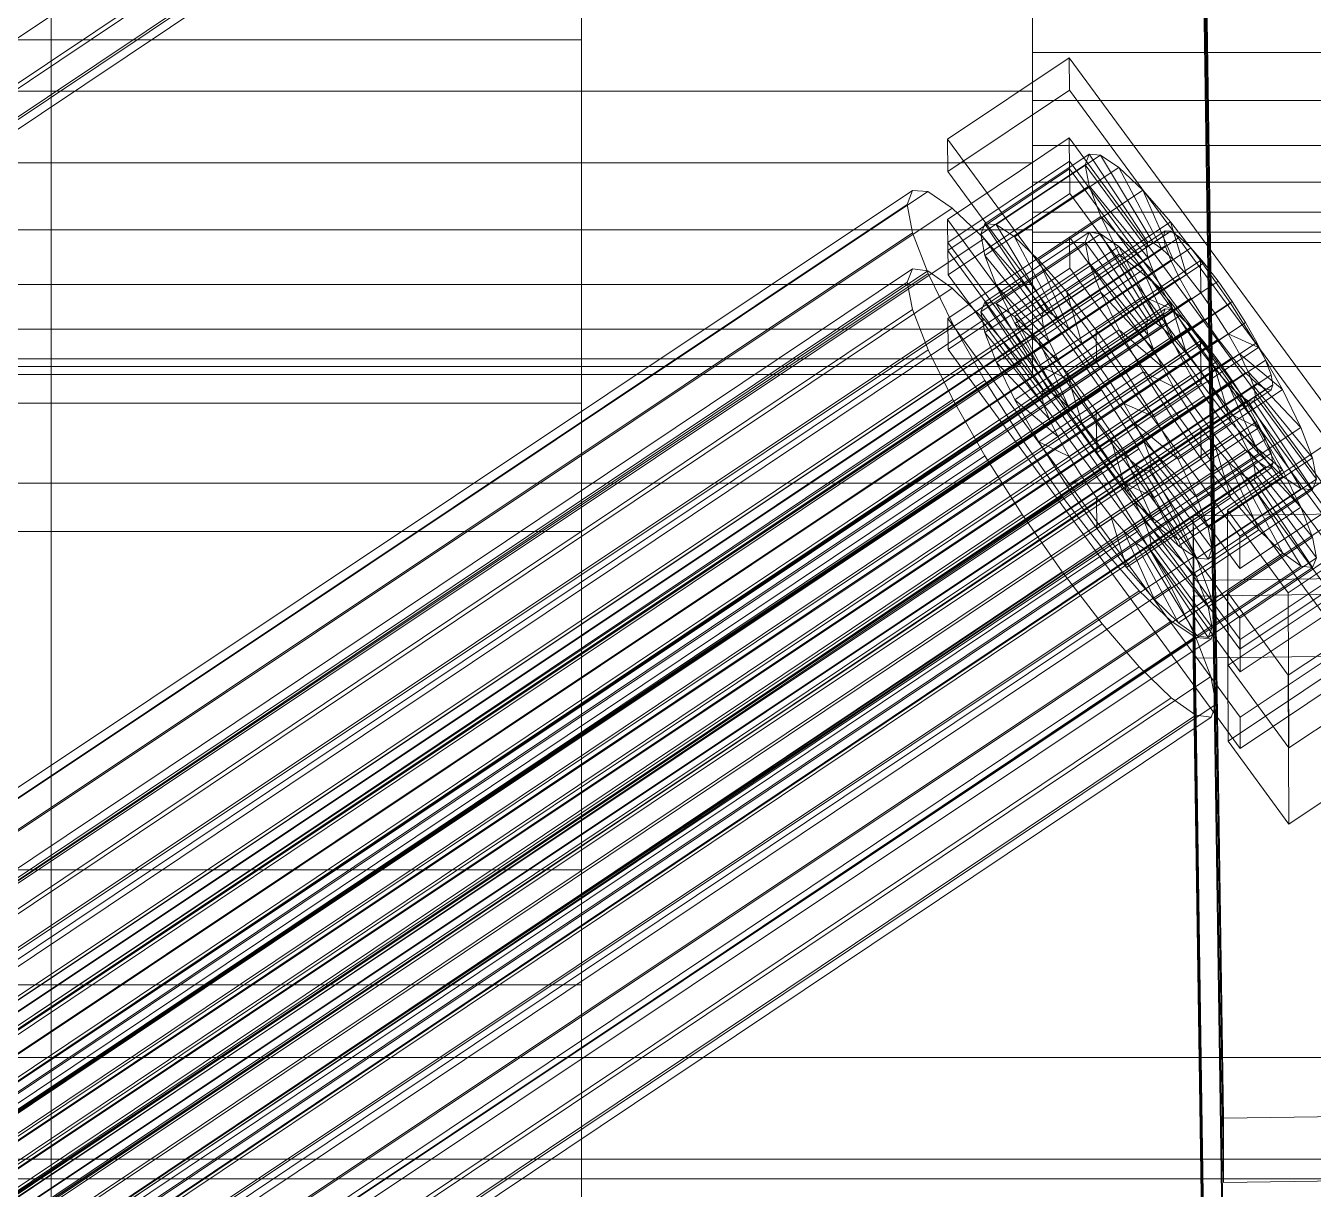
# Model space of a CAD drawing. Header units: millimetres. Extents: x -1970 to 34302, y -65268 to 6837.
# Drawn here: x 247.6 to 369, y -32919.6 to -32809.9 of the extents above; entities that cross this region are included whole.
import ezdxf

# ---------------------------------------------------------------- set-up
doc = ezdxf.new("R2010")
doc.units = ezdxf.units.MM
for name, color, linetype, lineweight in [('frontal_C01', 7, 'Continuous', 0), ('frontal_C02', 7, 'Continuous', 0), ('frontal_tolva', 7, 'Continuous', 0)]:
    doc.layers.add(name, color=color, linetype=linetype, lineweight=lineweight)

msp = doc.modelspace()

# ---------------------------------------------------------------- linework, layer by layer
at = {"layer": 'frontal_C01'}
for p, q in [((250, -35586.788), (250, -32681.31)), ((250, -32686.07), (250, -35591.549)), ((360.514, -32912.852), (357.646, -32719.852)), ((360.514, -32918.94), (357.646, -32725.94)), ((334.501, -32820.564), (345.969, -32812.911)), ((345.969, -32812.911), (345.981, -32815.954)), ((345.969, -32812.911), (373.501, -32850.354)), ((345.981, -32815.954), (334.513, -32823.608)), ((373.513, -32853.398), (345.981, -32815.954)), ((334.513, -32823.608), (334.501, -32820.564)), ((362.033, -32858.008), (334.501, -32820.564)), ((334.539, -32830.304), (346.008, -32822.651)), ((337.64, -32829.53), (347.47, -32822.97)), ((338.005, -32828.538), (347.835, -32821.978)), ((339.088, -32828.624), (348.918, -32822.064)), ((346.008, -32822.651), (346.02, -32825.695)), ((346.008, -32822.651), (373.539, -32860.094)), ((347.835, -32821.978), (347.47, -32822.97)), ((347.47, -32822.97), (353.205, -32830.77)), ((347.47, -32822.97), (347.847, -32824.971)), ((348.918, -32822.064), (347.835, -32821.978)), ((347.835, -32821.978), (353.378, -32830.301)), ((350.645, -32823.221), (348.918, -32822.064)), ((348.918, -32822.064), (353.892, -32830.341)), ((334.513, -32823.608), (362.045, -32861.051)), ((340.816, -32829.781), (350.645, -32823.221)), ((352.899, -32825.372), (350.645, -32823.221)), ((350.645, -32823.221), (354.71, -32830.89)), ((146.872, -32948.396), (331.181, -32825.398)), ((148.32, -32948.511), (332.629, -32825.513)), ((331.181, -32825.398), (330.692, -32826.724)), ((332.629, -32825.513), (331.181, -32825.398)), ((334.938, -32827.06), (332.629, -32825.513)), ((338.017, -32831.531), (347.847, -32824.971)), ((343.069, -32831.932), (352.899, -32825.372)), ((347.847, -32824.971), (353.384, -32831.719)), ((347.847, -32824.971), (348.941, -32827.847)), ((355.525, -32828.369), (352.899, -32825.372)), ((352.899, -32825.372), (355.777, -32831.908)), ((146.383, -32949.722), (330.692, -32826.724)), ((330.692, -32826.724), (331.197, -32829.4)), ((346.02, -32825.695), (334.551, -32833.348)), ((373.551, -32863.138), (346.02, -32825.695)), ((150.629, -32950.058), (334.938, -32827.06)), ((337.95, -32829.935), (334.938, -32827.06)), ((339.111, -32834.407), (348.941, -32827.847)), ((348.941, -32827.847), (353.902, -32833.081)), ((348.941, -32827.847), (350.678, -32831.4)), ((337.64, -32829.53), (338.005, -32828.538)), ((343.549, -32836.86), (338.005, -32828.538)), ((338.005, -32828.538), (339.088, -32828.624)), ((344.062, -32836.901), (339.088, -32828.624)), ((339.088, -32828.624), (340.816, -32829.781)), ((345.695, -32834.929), (355.525, -32828.369)), ((358.345, -32832.008), (355.525, -32828.369)), ((355.525, -32828.369), (357.021, -32833.328)), ((141.045, -32972.355), (354.844, -32829.677)), ((141.218, -32971.885), (355.017, -32829.207)), ((141.731, -32971.926), (355.53, -32829.248)), ((142.549, -32972.474), (356.348, -32829.796)), ((146.887, -32952.398), (331.197, -32829.4)), ((153.641, -32952.933), (337.95, -32829.935)), ((331.197, -32829.4), (332.659, -32833.244)), ((334.551, -32833.348), (334.539, -32830.304)), ((362.071, -32867.748), (334.539, -32830.304)), ((343.376, -32837.33), (337.64, -32829.53)), ((338.017, -32831.531), (337.64, -32829.53)), ((341.461, -32833.942), (337.95, -32829.935)), ((344.88, -32837.45), (340.816, -32829.781)), ((340.816, -32829.781), (343.069, -32831.932)), ((353.378, -32830.301), (343.549, -32836.86)), ((353.892, -32830.341), (344.062, -32836.901)), ((353.205, -32830.77), (353.378, -32830.301)), ((353.378, -32830.301), (353.892, -32830.341)), ((353.892, -32830.341), (354.71, -32830.89)), ((355.017, -32829.207), (354.844, -32829.677)), ((354.844, -32829.677), (355.022, -32830.625)), ((355.53, -32829.248), (355.017, -32829.207)), ((356.348, -32829.796), (355.53, -32829.248)), ((357.415, -32830.815), (356.348, -32829.796)), ((141.224, -32973.303), (355.022, -32830.625)), ((143.617, -32973.493), (357.415, -32830.815)), ((343.554, -32838.278), (338.017, -32831.531)), ((339.111, -32834.407), (338.017, -32831.531)), ((340.848, -32837.96), (350.678, -32831.4)), ((353.205, -32830.77), (343.376, -32837.33)), ((354.71, -32830.89), (344.88, -32837.45)), ((350.678, -32831.4), (354.725, -32834.764)), ((350.678, -32831.4), (352.938, -32835.389)), ((353.384, -32831.719), (353.205, -32830.77)), ((354.71, -32830.89), (355.777, -32831.908)), ((355.022, -32830.625), (355.541, -32831.987)), ((358.659, -32832.235), (357.415, -32830.815)), ((141.742, -32974.665), (355.541, -32831.987)), ((144.861, -32974.912), (358.659, -32832.235)), ((345.947, -32838.468), (343.069, -32831.932)), ((343.069, -32831.932), (345.695, -32834.929)), ((353.384, -32831.719), (343.554, -32838.278)), ((355.777, -32831.908), (345.947, -32838.468)), ((358.345, -32832.008), (348.515, -32838.568)), ((353.902, -32833.081), (353.384, -32831.719)), ((355.541, -32831.987), (356.363, -32833.67)), ((355.777, -32831.908), (357.021, -32833.328)), ((358.357, -32835.052), (358.345, -32832.008)), ((361.166, -32836.041), (358.345, -32832.008)), ((359.995, -32833.958), (358.659, -32832.235)), ((142.565, -32976.348), (356.363, -32833.67)), ((359.995, -32833.958), (146.196, -32976.636)), ((148.35, -32956.242), (332.659, -32833.244)), ((157.152, -32956.94), (341.461, -32833.942)), ((332.659, -32833.244), (334.981, -32837.994)), ((334.551, -32833.348), (362.083, -32870.791)), ((345.231, -32838.806), (341.461, -32833.942)), ((353.902, -32833.081), (344.073, -32839.641)), ((357.021, -32833.328), (347.191, -32839.888)), ((354.725, -32834.764), (353.902, -32833.081)), ((356.363, -32833.67), (357.434, -32835.56)), ((357.021, -32833.328), (358.357, -32835.052)), ((361.332, -32835.869), (359.995, -32833.958)), ((344.073, -32839.641), (339.111, -32834.407)), ((340.848, -32837.96), (339.111, -32834.407)), ((354.725, -32834.764), (344.895, -32841.324)), ((347.191, -32839.888), (345.695, -32834.929)), ((345.695, -32834.929), (348.515, -32838.568)), ((348.527, -32841.612), (358.357, -32835.052)), ((355.796, -32836.653), (354.725, -32834.764)), ((358.357, -32835.052), (359.693, -32836.962)), ((143.635, -32978.238), (357.434, -32835.56)), ((147.533, -32978.547), (361.332, -32835.869)), ((343.108, -32841.949), (352.938, -32835.389)), ((351.336, -32842.601), (361.166, -32836.041)), ((352.938, -32835.389), (355.796, -32836.653)), ((352.938, -32835.389), (355.569, -32839.541)), ((357.434, -32835.56), (358.68, -32837.527)), ((361.166, -32836.041), (359.693, -32836.962)), ((363.797, -32840.193), (361.166, -32836.041)), ((362.578, -32837.836), (361.332, -32835.869)), ((144.881, -32980.205), (358.68, -32837.527)), ((343.549, -32836.86), (343.376, -32837.33)), ((343.376, -32837.33), (343.554, -32838.278)), ((344.062, -32836.901), (343.549, -32836.86)), ((344.88, -32837.45), (344.062, -32836.901)), ((345.947, -32838.468), (344.88, -32837.45)), ((355.796, -32836.653), (345.966, -32843.213)), ((359.693, -32836.962), (349.863, -32843.522)), ((357.042, -32838.62), (355.796, -32836.653)), ((358.68, -32837.527), (360.017, -32839.437)), ((359.693, -32836.962), (360.939, -32838.929)), ((148.779, -32980.514), (362.578, -32837.836)), ((150.672, -32960.992), (334.981, -32837.994)), ((345.231, -32838.806), (160.922, -32961.805)), ((334.981, -32837.994), (338.003, -32843.326)), ((344.895, -32841.324), (340.848, -32837.96)), ((343.108, -32841.949), (340.848, -32837.96)), ((343.554, -32838.278), (344.073, -32839.641)), ((349.002, -32844.198), (345.231, -32838.806)), ((347.191, -32839.888), (345.947, -32838.468)), ((357.042, -32838.62), (347.212, -32845.18)), ((348.515, -32838.568), (348.527, -32841.612)), ((348.515, -32838.568), (351.336, -32842.601)), ((355.569, -32839.541), (357.042, -32838.62)), ((358.378, -32840.53), (357.042, -32838.62)), ((363.648, -32839.725), (362.578, -32837.836)), ((146.218, -32982.115), (360.017, -32839.437)), ((149.85, -32982.403), (363.648, -32839.725)), ((344.073, -32839.641), (344.895, -32841.324)), ((345.739, -32846.101), (355.569, -32839.541)), ((348.527, -32841.612), (347.191, -32839.888)), ((360.939, -32838.929), (351.109, -32845.489)), ((355.569, -32839.541), (358.39, -32843.574)), ((360.017, -32839.437), (361.352, -32841.161)), ((363.797, -32840.193), (360.939, -32838.929)), ((360.939, -32838.929), (362.01, -32840.818)), ((364.471, -32841.408), (363.648, -32839.725)), ((147.554, -32983.839), (361.352, -32841.161)), ((358.378, -32840.53), (348.548, -32847.09)), ((362.01, -32840.818), (352.18, -32847.378)), ((353.967, -32846.753), (363.797, -32840.193)), ((358.39, -32843.574), (358.378, -32840.53)), ((359.714, -32842.254), (358.378, -32840.53)), ((361.352, -32841.161), (362.596, -32842.58)), ((366.057, -32844.182), (362.01, -32840.818)), ((362.01, -32840.818), (362.833, -32842.501)), ((366.057, -32844.182), (363.797, -32840.193)), ((150.672, -32984.086), (364.471, -32841.408)), ((345.966, -32843.213), (343.108, -32841.949)), ((345.739, -32846.101), (343.108, -32841.949)), ((344.895, -32841.324), (345.966, -32843.213)), ((349.863, -32843.522), (348.527, -32841.612)), ((359.714, -32842.254), (349.884, -32848.814)), ((362.833, -32842.501), (353.003, -32849.061)), ((361.21, -32847.213), (359.714, -32842.254)), ((360.958, -32843.674), (359.714, -32842.254)), ((367.794, -32847.735), (362.833, -32842.501)), ((362.833, -32842.501), (363.351, -32843.864)), ((364.989, -32842.77), (364.471, -32841.408)), ((148.798, -32985.258), (362.596, -32842.58)), ((149.865, -32986.277), (363.664, -32843.599)), ((151.191, -32985.448), (364.989, -32842.77)), ((151.369, -32986.396), (365.168, -32843.718)), ((153.694, -32966.324), (338.003, -32843.326)), ((338.003, -32843.326), (341.52, -32848.877)), ((345.966, -32843.213), (347.212, -32845.18)), ((348.56, -32850.134), (358.39, -32843.574)), ((349.863, -32843.522), (351.336, -32842.601)), ((351.109, -32845.489), (349.863, -32843.522)), ((360.958, -32843.674), (351.128, -32850.234)), ((351.336, -32842.601), (353.967, -32846.753)), ((358.39, -32843.574), (361.21, -32847.213)), ((363.836, -32850.21), (360.958, -32843.674)), ((362.025, -32844.692), (360.958, -32843.674)), ((362.596, -32842.58), (363.664, -32843.599)), ((363.664, -32843.599), (364.482, -32844.148)), ((365.168, -32843.718), (364.989, -32842.77)), ((364.995, -32844.188), (365.168, -32843.718)), ((150.683, -32986.825), (364.482, -32844.148)), ((151.196, -32986.866), (364.995, -32844.188)), ((164.693, -32967.196), (349.002, -32844.198)), ((352.519, -32849.749), (349.002, -32844.198)), ((362.025, -32844.692), (352.196, -32851.252)), ((363.351, -32843.864), (353.521, -32850.423)), ((363.53, -32844.812), (353.7, -32851.372)), ((356.228, -32850.742), (366.057, -32844.182)), ((366.09, -32852.361), (362.025, -32844.692)), ((362.843, -32845.241), (362.025, -32844.692)), ((368.888, -32850.611), (363.351, -32843.864)), ((363.351, -32843.864), (363.53, -32844.812)), ((363.53, -32844.812), (363.357, -32845.282)), ((369.265, -32852.613), (363.53, -32844.812)), ((364.482, -32844.148), (364.995, -32844.188)), ((367.794, -32847.735), (366.057, -32844.182)), ((347.212, -32845.18), (345.739, -32846.101)), ((348.56, -32850.134), (345.739, -32846.101)), ((347.212, -32845.18), (348.548, -32847.09)), ((352.18, -32847.378), (351.109, -32845.489)), ((351.109, -32845.489), (353.967, -32846.753)), ((362.843, -32845.241), (353.014, -32851.801)), ((363.357, -32845.282), (353.527, -32851.841)), ((367.817, -32853.518), (362.843, -32845.241)), ((363.357, -32845.282), (362.843, -32845.241)), ((368.9, -32853.604), (363.357, -32845.282)), ((348.548, -32847.09), (348.56, -32850.134)), ((348.548, -32847.09), (349.884, -32848.814)), ((351.38, -32853.773), (361.21, -32847.213)), ((353.967, -32846.753), (356.228, -32850.742)), ((361.21, -32847.213), (363.836, -32850.21)), ((353.003, -32849.061), (352.18, -32847.378)), ((352.18, -32847.378), (356.228, -32850.742)), ((357.964, -32854.295), (367.794, -32847.735)), ((360.882, -32855.534), (372.35, -32847.881)), ((368.888, -32850.611), (367.794, -32847.735)), ((157.211, -32971.875), (341.52, -32848.877)), ((168.21, -32972.747), (352.519, -32849.749)), ((341.52, -32848.877), (345.291, -32854.269)), ((349.884, -32848.814), (351.38, -32853.773)), ((349.884, -32848.814), (351.128, -32850.234)), ((355.541, -32855.081), (352.519, -32849.749)), ((353.521, -32850.423), (353.003, -32849.061)), ((353.003, -32849.061), (357.964, -32854.295)), ((351.38, -32853.773), (348.56, -32850.134)), ((351.128, -32850.234), (354.006, -32856.77)), ((351.128, -32850.234), (352.196, -32851.252)), ((353.7, -32851.372), (353.521, -32850.423)), ((353.521, -32850.423), (359.058, -32857.171)), ((354.006, -32856.77), (363.836, -32850.21)), ((356.228, -32850.742), (357.964, -32854.295)), ((359.058, -32857.171), (368.888, -32850.611)), ((373.501, -32850.354), (362.033, -32858.008)), ((363.836, -32850.21), (366.09, -32852.361)), ((369.265, -32852.613), (368.888, -32850.611)), ((352.196, -32851.252), (356.26, -32858.921)), ((352.196, -32851.252), (353.014, -32851.801)), ((353.014, -32851.801), (357.987, -32860.078)), ((353.014, -32851.801), (353.527, -32851.841)), ((353.527, -32851.841), (353.7, -32851.372)), ((353.527, -32851.841), (359.07, -32860.164)), ((353.7, -32851.372), (359.436, -32859.172)), ((356.26, -32858.921), (366.09, -32852.361)), ((359.436, -32859.172), (369.265, -32852.613)), ((362.045, -32861.051), (373.513, -32853.398)), ((366.09, -32852.361), (367.817, -32853.518)), ((368.9, -32853.604), (369.265, -32852.613)), ((160.982, -32977.267), (345.291, -32854.269)), ((345.291, -32854.269), (349.061, -32859.134)), ((354.006, -32856.77), (351.38, -32853.773)), ((357.964, -32854.295), (359.058, -32857.171)), ((357.987, -32860.078), (367.817, -32853.518)), ((359.07, -32860.164), (368.9, -32853.604)), ((367.817, -32853.518), (368.9, -32853.604)), ((171.232, -32978.08), (355.541, -32855.081)), ((357.863, -32859.831), (355.541, -32855.081)), ((357.646, -32856.09), (375.644, -32855.848)), ((360.939, -32870.144), (360.882, -32855.534)), ((366.618, -32863.335), (360.882, -32855.534)), ((378.086, -32855.682), (366.618, -32863.335)), ((356.26, -32858.921), (354.006, -32856.77)), ((357.646, -32862.178), (357.646, -32856.09)), ((360.514, -33049.09), (357.646, -32856.09)), ((359.058, -32857.171), (359.436, -32859.172)), ((362.033, -32858.008), (362.045, -32861.051)), ((164.752, -32982.132), (349.061, -32859.134)), ((349.061, -32859.134), (352.572, -32863.14)), ((357.987, -32860.078), (356.26, -32858.921)), ((359.436, -32859.172), (359.07, -32860.164)), ((173.554, -32982.83), (357.863, -32859.831)), ((359.326, -32863.675), (357.863, -32859.831)), ((359.07, -32860.164), (357.987, -32860.078)), ((373.539, -32860.094), (362.071, -32867.748)), ((375.644, -32861.935), (357.646, -32862.178)), ((168.263, -32986.138), (352.572, -32863.14)), ((352.572, -32863.14), (355.584, -32866.015)), ((360.514, -33055.178), (357.646, -32862.178)), ((372.408, -32862.491), (360.939, -32870.144)), ((362.083, -32870.791), (373.551, -32863.138)), ((175.016, -32986.674), (359.326, -32863.675)), ((359.83, -32866.352), (359.326, -32863.675)), ((366.618, -32863.335), (366.675, -32877.945)), ((171.275, -32989.013), (355.584, -32866.015)), ((175.521, -32989.35), (359.83, -32866.352)), ((355.584, -32866.015), (357.893, -32867.563)), ((359.341, -32867.677), (359.83, -32866.352)), ((173.584, -32990.561), (357.893, -32867.563)), ((175.032, -32990.675), (359.341, -32867.677)), ((357.893, -32867.563), (359.341, -32867.677)), ((362.071, -32867.748), (362.083, -32870.791)), ((360.939, -32870.144), (366.675, -32877.945)), ((366.675, -32877.945), (378.143, -32870.292)), ((-425, -32907.162), (425, -32907.162)), ((378.512, -32912.609), (360.514, -32912.852)), ((360.514, -32912.852), (360.514, -32918.94)), ((-450, -32916.727), (450, -32916.727)), ((425, -32918.593), (-425, -32918.593)), ((360.514, -32918.94), (378.512, -32918.697))]:
    msp.add_line(p, q, dxfattribs=at)
at = {"layer": 'frontal_C02'}
for p, q in [((360.514, -32926.634), (357.646, -32732.867)), ((173.554, -32860.143), (357.863, -32736.659)), ((360.514, -32932.48), (357.646, -32738.713)), ((175.016, -32863.921), (359.326, -32740.437)), ((171.275, -32865.943), (355.584, -32742.459)), ((173.584, -32867.567), (357.893, -32744.083)), ((175.521, -32866.52), (359.83, -32743.036)), ((175.032, -32867.764), (359.341, -32744.28)), ((300, -32811.201), (300, -32764.429)), ((300, -32798.677), (300, -32845.45)), ((342.5, -32816.045), (342.5, -32801.293)), ((342.5, -32802.492), (342.5, -32812.392)), ((342.5, -32816.913), (342.5, -32807.386)), ((342.5, -32808.586), (342.5, -32822.783)), ((300, -32811.201), (-300, -32811.201)), ((300, -32857.547), (300, -32811.201)), ((342.5, -32812.392), (342.5, -32821.157)), ((450.5, -32812.392), (342.5, -32812.392)), ((342.5, -32816.045), (-342.5, -32816.045)), ((342.5, -32829.107), (342.5, -32816.045)), ((342.5, -32824.617), (342.5, -32816.913)), ((450.5, -32816.913), (342.5, -32816.913)), ((334.501, -32828.131), (345.969, -32820.448)), ((345.969, -32820.448), (345.981, -32823.37)), ((345.969, -32820.448), (373.501, -32858.041)), ((342.5, -32821.157), (342.5, -32827.453)), ((450.5, -32821.157), (342.5, -32821.157)), ((342.5, -32822.783), (-342.5, -32822.783)), ((342.5, -32822.783), (342.5, -32834.264)), ((345.981, -32823.37), (334.513, -32831.054)), ((373.513, -32860.963), (345.981, -32823.37)), ((342.5, -32829.326), (342.5, -32824.617)), ((450.5, -32824.617), (342.5, -32824.617)), ((342.5, -32827.453), (342.5, -32830.322)), ((450.5, -32827.453), (342.5, -32827.453)), ((342.5, -32829.107), (-342.5, -32829.107)), ((334.513, -32831.054), (334.501, -32828.131)), ((362.033, -32865.724), (334.501, -32828.131)), ((342.5, -32838.489), (342.5, -32829.107)), ((334.539, -32837.484), (346.008, -32829.8)), ((337.64, -32836.853), (347.47, -32830.267)), ((338.005, -32835.922), (347.835, -32829.337)), ((339.088, -32836.07), (348.918, -32829.484)), ((342.5, -32830.322), (342.5, -32829.326)), ((450.5, -32829.326), (342.5, -32829.326)), ((450.5, -32830.322), (342.5, -32830.322)), ((346.008, -32829.8), (346.02, -32832.723)), ((346.008, -32829.8), (373.539, -32867.393)), ((347.835, -32829.337), (347.47, -32830.267)), ((347.47, -32830.267), (353.205, -32838.099)), ((347.47, -32830.267), (347.847, -32832.211)), ((348.918, -32829.484), (347.835, -32829.337)), ((347.835, -32829.337), (353.378, -32837.658)), ((350.645, -32830.699), (348.918, -32829.484)), ((348.918, -32829.484), (353.892, -32837.728)), ((334.513, -32831.054), (362.045, -32868.647)), ((340.816, -32837.284), (350.645, -32830.699)), ((352.899, -32832.898), (350.645, -32830.699)), ((350.645, -32830.699), (354.71, -32838.303)), ((146.872, -32956.276), (331.181, -32832.792)), ((331.181, -32832.792), (330.692, -32834.035)), ((332.629, -32832.989), (331.181, -32832.792)), ((346.02, -32832.723), (334.551, -32840.406)), ((338.017, -32838.797), (347.847, -32832.211)), ((373.551, -32870.316), (346.02, -32832.723)), ((347.847, -32832.211), (353.384, -32839.02)), ((347.847, -32832.211), (348.941, -32835.037)), ((148.32, -32956.473), (332.629, -32832.989)), ((334.938, -32834.613), (332.629, -32832.989)), ((343.069, -32839.484), (352.899, -32832.898)), ((355.525, -32835.932), (352.899, -32832.898)), ((352.899, -32832.898), (355.777, -32839.345)), ((342.5, -32834.264), (-342.5, -32834.264)), ((146.383, -32957.519), (330.692, -32834.035)), ((150.629, -32958.097), (334.938, -32834.613)), ((330.692, -32834.035), (331.197, -32836.635)), ((337.95, -32837.553), (334.938, -32834.613)), ((339.111, -32841.623), (348.941, -32835.037)), ((342.5, -32834.264), (342.5, -32841.28)), ((348.941, -32835.037), (353.902, -32840.358)), ((348.941, -32835.037), (350.678, -32838.552)), ((337.64, -32836.853), (338.005, -32835.922)), ((343.549, -32844.244), (338.005, -32835.922)), ((338.005, -32835.922), (339.088, -32836.07)), ((344.062, -32844.314), (339.088, -32836.07)), ((339.088, -32836.07), (340.816, -32837.284)), ((345.695, -32842.518), (355.525, -32835.932)), ((358.345, -32839.594), (355.525, -32835.932)), ((355.525, -32835.932), (357.021, -32840.782)), ((141.045, -32980.242), (354.844, -32837.001)), ((141.218, -32979.802), (355.017, -32836.56)), ((141.731, -32979.872), (355.53, -32836.63)), ((142.549, -32980.447), (356.348, -32837.206)), ((146.887, -32960.119), (331.197, -32836.635)), ((153.641, -32961.037), (337.95, -32837.553)), ((331.197, -32836.635), (332.659, -32840.412)), ((334.551, -32840.406), (334.539, -32837.484)), ((362.071, -32875.076), (334.539, -32837.484)), ((343.376, -32844.684), (337.64, -32836.853)), ((338.017, -32838.797), (337.64, -32836.853)), ((341.461, -32841.609), (337.95, -32837.553)), ((344.88, -32844.889), (340.816, -32837.284)), ((340.816, -32837.284), (343.069, -32839.484)), ((353.378, -32837.658), (343.549, -32844.244)), ((353.205, -32838.099), (353.378, -32837.658)), ((353.378, -32837.658), (353.892, -32837.728)), ((355.017, -32836.56), (354.844, -32837.001)), ((354.844, -32837.001), (355.022, -32837.922)), ((355.53, -32836.63), (355.017, -32836.56)), ((356.348, -32837.206), (355.53, -32836.63)), ((357.415, -32838.247), (356.348, -32837.206)), ((342.5, -32838.489), (-342.5, -32838.489)), ((141.224, -32981.163), (355.022, -32837.922)), ((143.617, -32981.489), (357.415, -32838.247)), ((343.554, -32845.605), (338.017, -32838.797)), ((339.111, -32841.623), (338.017, -32838.797)), ((340.848, -32845.138), (350.678, -32838.552)), ((342.5, -32842.764), (342.5, -32838.489)), ((353.205, -32838.099), (343.376, -32844.684)), ((353.892, -32837.728), (344.062, -32844.314)), ((354.71, -32838.303), (344.88, -32844.889)), ((350.678, -32838.552), (354.725, -32842.023)), ((350.678, -32838.552), (352.938, -32842.516)), ((353.384, -32839.02), (353.205, -32838.099)), ((353.892, -32837.728), (354.71, -32838.303)), ((354.71, -32838.303), (355.777, -32839.345)), ((355.022, -32837.922), (355.541, -32839.261)), ((358.659, -32839.685), (357.415, -32838.247)), ((141.742, -32982.502), (355.541, -32839.261)), ((144.861, -32982.926), (358.659, -32839.685)), ((345.947, -32845.931), (343.069, -32839.484)), ((343.069, -32839.484), (345.695, -32842.518)), ((353.384, -32839.02), (343.554, -32845.605)), ((355.777, -32839.345), (345.947, -32845.931)), ((358.345, -32839.594), (348.515, -32846.18)), ((353.902, -32840.358), (353.384, -32839.02)), ((355.541, -32839.261), (356.363, -32840.925)), ((355.777, -32839.345), (357.021, -32840.782)), ((358.357, -32842.517), (358.345, -32839.594)), ((361.166, -32843.635), (358.345, -32839.594)), ((359.995, -32841.419), (358.659, -32839.685)), ((342.5, -32841.28), (-342.5, -32841.28)), ((142.565, -32984.167), (356.363, -32840.925)), ((148.35, -32963.896), (332.659, -32840.412)), ((332.659, -32840.412), (334.981, -32845.111)), ((334.551, -32840.406), (362.083, -32877.999)), ((342.5, -32841.28), (342.5, -32842.764)), ((353.902, -32840.358), (344.073, -32846.944)), ((357.021, -32840.782), (347.191, -32847.368)), ((354.725, -32842.023), (353.902, -32840.358)), ((356.363, -32840.925), (357.434, -32842.803)), ((357.021, -32840.782), (358.357, -32842.517)), ((359.995, -32841.419), (146.196, -32984.661)), ((157.152, -32965.093), (341.461, -32841.609)), ((344.073, -32846.944), (339.111, -32841.623)), ((340.848, -32845.138), (339.111, -32841.623)), ((345.231, -32846.505), (341.461, -32841.609)), ((343.108, -32849.102), (352.938, -32842.516)), ((354.725, -32842.023), (344.895, -32848.609)), ((347.191, -32847.368), (345.695, -32842.518)), ((345.695, -32842.518), (348.515, -32846.18)), ((348.527, -32849.103), (358.357, -32842.517)), ((352.938, -32842.516), (355.796, -32843.901)), ((352.938, -32842.516), (355.569, -32846.66)), ((355.796, -32843.901), (354.725, -32842.023)), ((358.357, -32842.517), (359.693, -32844.431)), ((361.332, -32843.333), (359.995, -32841.419)), ((342.5, -32842.764), (-342.5, -32842.764)), ((143.635, -32986.045), (357.434, -32842.803)), ((147.533, -32986.575), (361.332, -32843.333)), ((351.336, -32850.221), (361.166, -32843.635)), ((357.434, -32842.803), (358.68, -32844.766)), ((361.166, -32843.635), (359.693, -32844.431)), ((363.797, -32847.778), (361.166, -32843.635)), ((362.578, -32845.296), (361.332, -32843.333)), ((144.881, -32988.007), (358.68, -32844.766)), ((343.549, -32844.244), (343.376, -32844.684)), ((343.376, -32844.684), (343.554, -32845.605)), ((344.062, -32844.314), (343.549, -32844.244)), ((344.88, -32844.889), (344.062, -32844.314)), ((345.947, -32845.931), (344.88, -32844.889)), ((355.796, -32843.901), (345.966, -32850.487)), ((359.693, -32844.431), (349.863, -32851.017)), ((357.042, -32845.864), (355.796, -32843.901)), ((358.68, -32844.766), (360.017, -32846.68)), ((359.693, -32844.431), (360.939, -32846.394)), ((300, -32845.45), (-300, -32845.45)), ((148.779, -32988.537), (362.578, -32845.296)), ((150.672, -32968.595), (334.981, -32845.111)), ((300, -32845.45), (300, -32889.462)), ((334.981, -32845.111), (338.003, -32850.411)), ((344.895, -32848.609), (340.848, -32845.138)), ((343.108, -32849.102), (340.848, -32845.138)), ((343.554, -32845.605), (344.073, -32846.944)), ((347.191, -32847.368), (345.947, -32845.931)), ((357.042, -32845.864), (347.212, -32852.45)), ((355.569, -32846.66), (357.042, -32845.864)), ((358.378, -32847.778), (357.042, -32845.864)), ((363.648, -32847.174), (362.578, -32845.296)), ((146.218, -32989.921), (360.017, -32846.68)), ((149.85, -32990.415), (363.648, -32847.174)), ((345.231, -32846.505), (160.922, -32969.989)), ((344.073, -32846.944), (344.895, -32848.609)), ((349.002, -32851.906), (345.231, -32846.505)), ((345.739, -32853.246), (355.569, -32846.66)), ((348.527, -32849.103), (347.191, -32847.368)), ((348.515, -32846.18), (348.527, -32849.103)), ((348.515, -32846.18), (351.336, -32850.221)), ((360.939, -32846.394), (351.109, -32852.979)), ((355.569, -32846.66), (358.39, -32850.7)), ((360.017, -32846.68), (361.352, -32848.415)), ((363.797, -32847.778), (360.939, -32846.394)), ((360.939, -32846.394), (362.01, -32848.271)), ((364.471, -32848.839), (363.648, -32847.174)), ((147.554, -32991.656), (361.352, -32848.415)), ((358.378, -32847.778), (348.548, -32854.363)), ((362.01, -32848.271), (352.18, -32854.857)), ((353.967, -32854.364), (363.797, -32847.778)), ((358.39, -32850.7), (358.378, -32847.778)), ((359.714, -32849.512), (358.378, -32847.778)), ((361.352, -32848.415), (362.596, -32849.852)), ((366.057, -32851.743), (362.01, -32848.271)), ((362.01, -32848.271), (362.833, -32849.936)), ((366.057, -32851.743), (363.797, -32847.778)), ((150.672, -32992.08), (364.471, -32848.839)), ((345.966, -32850.487), (343.108, -32849.102)), ((345.739, -32853.246), (343.108, -32849.102)), ((344.895, -32848.609), (345.966, -32850.487)), ((349.863, -32851.017), (348.527, -32849.103)), ((359.714, -32849.512), (349.884, -32856.098)), ((361.21, -32854.362), (359.714, -32849.512)), ((360.958, -32850.95), (359.714, -32849.512)), ((364.989, -32850.177), (364.471, -32848.839)), ((148.798, -32993.093), (362.596, -32849.852)), ((149.865, -32994.135), (363.664, -32850.894)), ((151.191, -32993.419), (364.989, -32850.177)), ((153.694, -32973.895), (338.003, -32850.411)), ((338.003, -32850.411), (341.52, -32855.95)), ((345.966, -32850.487), (347.212, -32852.45)), ((348.56, -32857.286), (358.39, -32850.7)), ((349.863, -32851.017), (351.336, -32850.221)), ((351.109, -32852.979), (349.863, -32851.017)), ((360.958, -32850.95), (351.128, -32857.535)), ((351.336, -32850.221), (353.967, -32854.364)), ((362.833, -32849.936), (353.003, -32856.522)), ((358.39, -32850.7), (361.21, -32854.362)), ((363.836, -32857.397), (360.958, -32850.95)), ((362.025, -32851.991), (360.958, -32850.95)), ((362.596, -32849.852), (363.664, -32850.894)), ((367.794, -32855.258), (362.833, -32849.936)), ((362.833, -32849.936), (363.351, -32851.275)), ((363.664, -32850.894), (364.482, -32851.469)), ((365.168, -32851.098), (364.989, -32850.177)), ((150.683, -32994.711), (364.482, -32851.469)), ((151.196, -32994.78), (364.995, -32851.539)), ((151.369, -32994.34), (365.168, -32851.098)), ((164.693, -32975.39), (349.002, -32851.906)), ((352.519, -32857.446), (349.002, -32851.906)), ((362.025, -32851.991), (352.196, -32858.577)), ((363.351, -32851.275), (353.521, -32857.861)), ((363.53, -32852.196), (353.7, -32858.782)), ((356.228, -32858.329), (366.057, -32851.743)), ((366.09, -32859.596), (362.025, -32851.991)), ((362.843, -32852.567), (362.025, -32851.991)), ((368.888, -32858.084), (363.351, -32851.275)), ((363.351, -32851.275), (363.53, -32852.196)), ((363.53, -32852.196), (363.357, -32852.637)), ((369.265, -32860.028), (363.53, -32852.196)), ((364.482, -32851.469), (364.995, -32851.539)), ((364.995, -32851.539), (365.168, -32851.098)), ((367.794, -32855.258), (366.057, -32851.743)), ((347.212, -32852.45), (345.739, -32853.246)), ((348.56, -32857.286), (345.739, -32853.246)), ((347.212, -32852.45), (348.548, -32854.363)), ((352.18, -32854.857), (351.109, -32852.979)), ((351.109, -32852.979), (353.967, -32854.364)), ((362.843, -32852.567), (353.014, -32859.153)), ((363.357, -32852.637), (353.527, -32859.222)), ((367.817, -32860.811), (362.843, -32852.567)), ((363.357, -32852.637), (362.843, -32852.567)), ((368.9, -32860.958), (363.357, -32852.637)), ((348.548, -32854.363), (348.56, -32857.286)), ((348.548, -32854.363), (349.884, -32856.098)), ((351.38, -32860.948), (361.21, -32854.362)), ((353.967, -32854.364), (356.228, -32858.329)), ((361.21, -32854.362), (363.836, -32857.397)), ((353.003, -32856.522), (352.18, -32854.857)), ((352.18, -32854.857), (356.228, -32858.329)), ((357.964, -32861.843), (367.794, -32855.258)), ((360.882, -32863.281), (372.35, -32855.597)), ((368.888, -32858.084), (367.794, -32855.258)), ((157.211, -32979.434), (341.52, -32855.95)), ((341.52, -32855.95), (345.291, -32861.352)), ((349.884, -32856.098), (351.38, -32860.948)), ((349.884, -32856.098), (351.128, -32857.535)), ((353.521, -32857.861), (353.003, -32856.522)), ((353.003, -32856.522), (357.964, -32861.843)), ((300, -32857.547), (-300, -32857.547)), ((168.21, -32980.93), (352.519, -32857.446)), ((300, -32900.308), (300, -32857.547)), ((351.38, -32860.948), (348.56, -32857.286)), ((351.128, -32857.535), (354.006, -32863.982)), ((351.128, -32857.535), (352.196, -32858.577)), ((355.541, -32862.746), (352.519, -32857.446)), ((353.7, -32858.782), (353.521, -32857.861)), ((353.521, -32857.861), (359.058, -32864.669)), ((354.006, -32863.982), (363.836, -32857.397)), ((359.058, -32864.669), (368.888, -32858.084)), ((373.501, -32858.041), (362.033, -32865.724)), ((363.836, -32857.397), (366.09, -32859.596)), ((369.265, -32860.028), (368.888, -32858.084)), ((352.196, -32858.577), (356.26, -32866.182)), ((352.196, -32858.577), (353.014, -32859.153)), ((353.014, -32859.153), (357.987, -32867.397)), ((353.014, -32859.153), (353.527, -32859.222)), ((353.527, -32859.222), (353.7, -32858.782)), ((353.527, -32859.222), (359.07, -32867.544)), ((353.7, -32858.782), (359.436, -32866.614)), ((356.228, -32858.329), (357.964, -32861.843)), ((356.26, -32866.182), (366.09, -32859.596)), ((359.436, -32866.614), (369.265, -32860.028)), ((366.09, -32859.596), (367.817, -32860.811)), ((368.9, -32860.958), (369.265, -32860.028)), ((160.982, -32984.836), (345.291, -32861.352)), ((345.291, -32861.352), (349.061, -32866.248)), ((354.006, -32863.982), (351.38, -32860.948)), ((357.964, -32861.843), (359.058, -32864.669)), ((357.987, -32867.397), (367.817, -32860.811)), ((359.07, -32867.544), (368.9, -32860.958)), ((362.045, -32868.647), (373.513, -32860.963)), ((367.817, -32860.811), (368.9, -32860.958)), ((171.232, -32986.23), (355.541, -32862.746)), ((357.863, -32867.444), (355.541, -32862.746)), ((356.26, -32866.182), (354.006, -32863.982)), ((357.646, -32863.652), (375.644, -32863.409)), ((357.646, -32869.498), (357.646, -32863.652)), ((360.514, -33057.42), (357.646, -32863.652)), ((360.939, -32877.31), (360.882, -32863.281)), ((366.618, -32871.113), (360.882, -32863.281)), ((378.086, -32863.429), (366.618, -32871.113)), ((359.058, -32864.669), (359.436, -32866.614)), ((164.752, -32989.732), (349.061, -32866.248)), ((349.061, -32866.248), (352.572, -32870.304)), ((357.987, -32867.397), (356.26, -32866.182)), ((359.436, -32866.614), (359.07, -32867.544)), ((362.033, -32865.724), (362.045, -32868.647)), ((173.554, -32990.928), (357.863, -32867.444)), ((359.326, -32871.222), (357.863, -32867.444)), ((359.07, -32867.544), (357.987, -32867.397)), ((373.539, -32867.393), (362.071, -32875.076)), ((168.263, -32993.788), (352.572, -32870.304)), ((352.572, -32870.304), (355.584, -32873.244)), ((375.644, -32869.254), (357.646, -32869.498)), ((360.514, -33063.265), (357.646, -32869.498)), ((372.408, -32869.626), (360.939, -32877.31)), ((362.083, -32877.999), (373.551, -32870.316)), ((175.016, -32994.706), (359.326, -32871.222)), ((359.83, -32873.821), (359.326, -32871.222)), ((366.618, -32871.113), (366.675, -32885.141)), ((171.275, -32996.728), (355.584, -32873.244)), ((175.521, -32997.305), (359.83, -32873.821)), ((355.584, -32873.244), (357.893, -32874.868)), ((359.341, -32875.065), (359.83, -32873.821)), ((173.584, -32998.352), (357.893, -32874.868)), ((175.032, -32998.549), (359.341, -32875.065)), ((357.893, -32874.868), (359.341, -32875.065)), ((362.071, -32875.076), (362.083, -32877.999)), ((360.939, -32877.31), (366.675, -32885.141)), ((366.675, -32885.141), (378.143, -32877.458)), ((300, -32889.462), (-300, -32889.462)), ((300, -32889.462), (300, -32927.714)), ((300, -32900.308), (-300, -32900.308)), ((300, -32936.569), (300, -32900.308))]:
    msp.add_line(p, q, dxfattribs=at)
at = {"layer": 'frontal_tolva'}
for p, q in [((-1821.5, -32842), (1821.5, -32842)), ((-1821.5, -32853), (1821.5, -32853))]:
    msp.add_line(p, q, dxfattribs=at)

doc.saveas('drawing.dxf')
